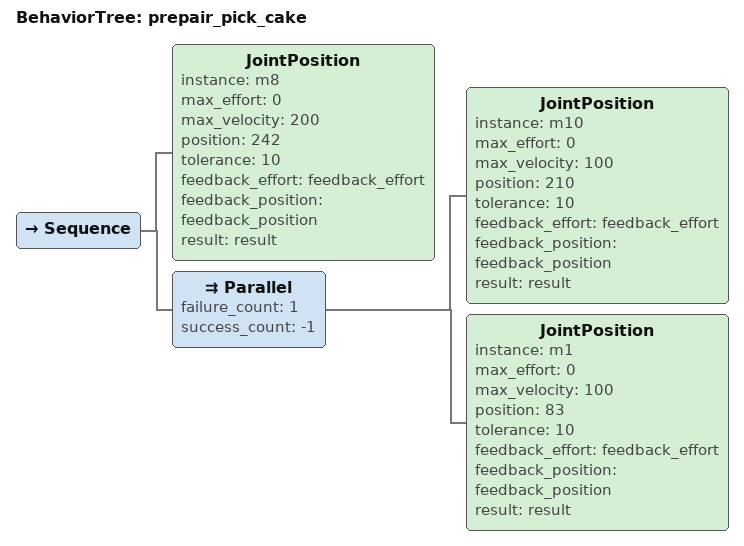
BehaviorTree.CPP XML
<?xml version="1.0" encoding="UTF-8"?>
<root BTCPP_format="4">
  <BehaviorTree ID="prepair_pick_cake">
    <Sequence>
      <JointPosition instance="m8"
                     max_effort="0"
                     max_velocity="200"
                     position="242"
                     tolerance="10"
                     feedback_effort="feedback_effort"
                     feedback_position="feedback_position"
                     result="result"/>
      <Parallel failure_count="1"
                success_count="-1">
        <JointPosition instance="m10"
                       max_effort="0"
                       max_velocity="100"
                       position="210"
                       tolerance="10"
                       feedback_effort="feedback_effort"
                       feedback_position="feedback_position"
                       result="result"/>
        <JointPosition instance="m1"
                       max_effort="0"
                       max_velocity="100"
                       position="83"
                       tolerance="10"
                       feedback_effort="feedback_effort"
                       feedback_position="feedback_position"
                       result="result"/>
      </Parallel>
    </Sequence>
  </BehaviorTree>

</root>
